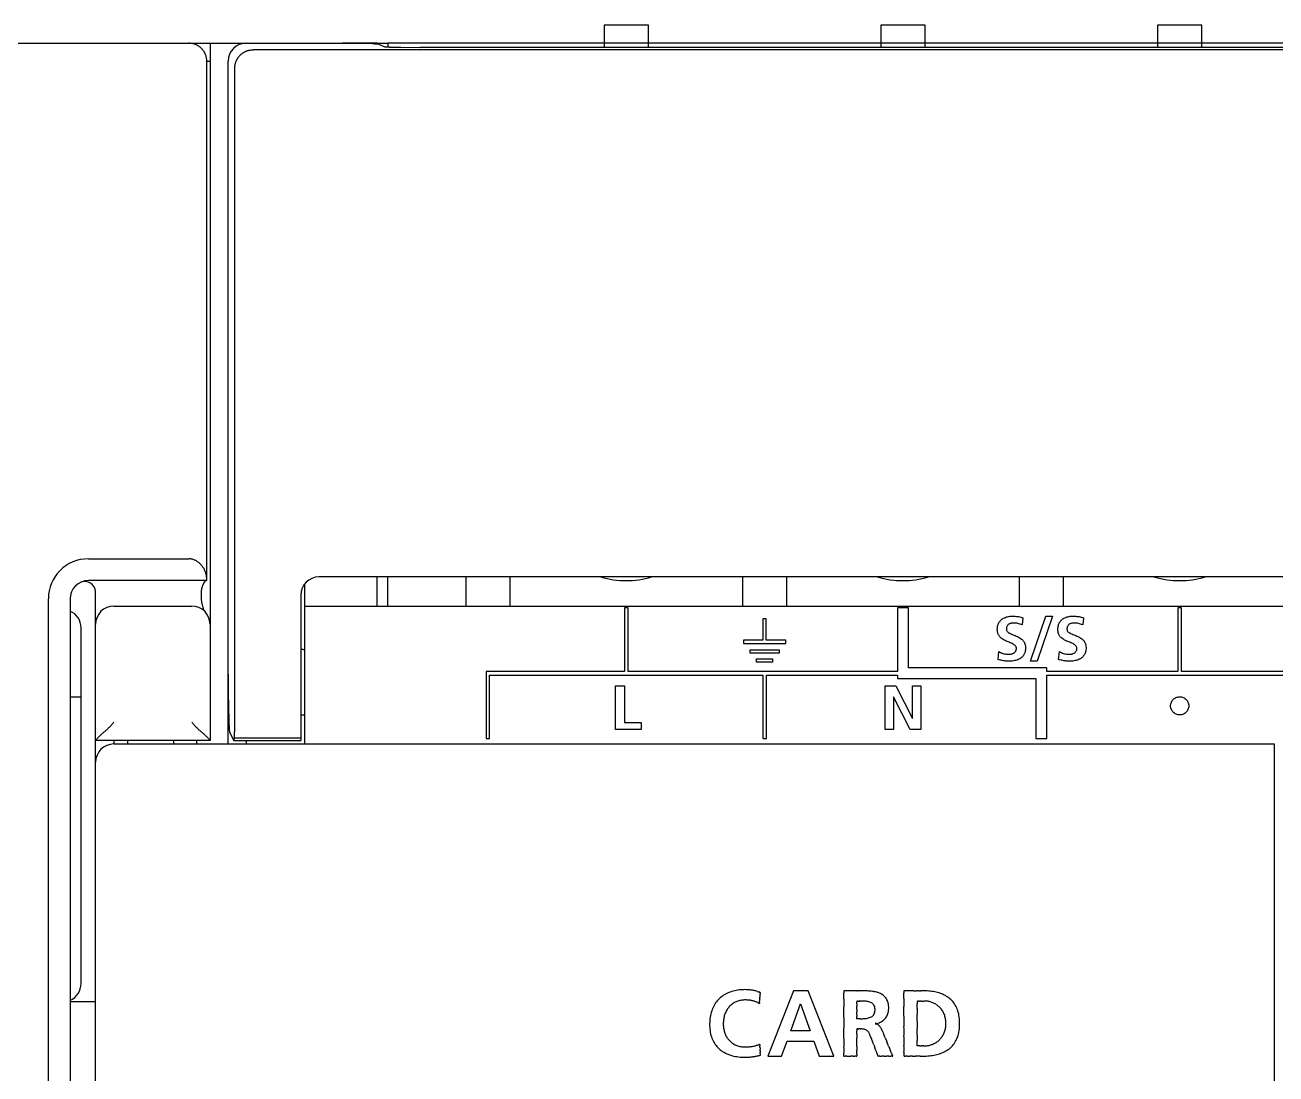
# Model space of a CAD drawing. Extents: x 147 to 432, y 261 to 358.
# Drawn here: x 177.36 to 211.81, y 327.09 to 355.98 of the extents above; entities that cross this region are included whole.
import ezdxf

# ---------------------------------------------------------------- set-up
doc = ezdxf.new("R2010")
doc.units = 0
doc.header["$MEASUREMENT"] = 0
doc.layers.get('0').update_dxf_attribs({"linetype": 'CONTINUOUS'})

msp = doc.modelspace()

# ---------------------------------------------------------------- linework, layer by layer
at = {"color": 7, "linetype": 'Continuous'}
for p, q in [((193.30553, 355.97723), (193.30553, 355.35938)), ((200.92553, 355.97723), (200.92553, 355.35938)), ((208.54553, 355.97723), (208.54553, 355.35938)), ((186.10659, 355.47726), (186.637472, 355.473231)), ((186.637472, 355.473231), (186.924989, 355.466086)), ((291.57553, 355.47723), (187.35553, 355.47723)), ((187.421901, 355.370537), (187.709418, 355.363395)), ((187.709418, 355.363395), (188.24036, 355.35938)), ((427.12073, 355.35939), (188.24033, 355.35939)), ((182.95553, 336.17725), (182.95553, 354.9774)), ((187.05553, 339.97723), (187.05553, 340.77723)), ((187.35553, 339.97721), (187.35553, 340.7772)), ((189.49553, 340.7772), (189.49553, 339.97721)), ((190.71553, 339.97721), (190.71553, 340.7772)), ((197.11553, 340.7772), (197.11553, 339.97721)), ((198.33553, 339.97721), (198.33553, 340.7772)), ((204.73553, 340.7772), (204.73553, 339.97721)), ((205.95553, 339.97721), (205.95553, 340.7772)), ((182.259486, 340.550266), (182.289739, 340.618767)), ((182.29129, 339.84772), (182.277248, 339.894453)), ((193.96423, 339.92695), (193.86432, 339.92695)), ((193.86432, 339.92695), (193.86432, 338.1765)), ((193.96423, 338.1765), (193.96423, 339.92695)), ((197.68011, 339.62688), (197.68011, 339.03536)), ((197.77175, 339.62688), (197.68011, 339.62688)), ((197.77175, 339.03536), (197.77175, 339.62688)), ((201.68417, 339.92695), (201.3841, 339.92695)), ((201.3841, 339.92695), (201.3841, 338.1765)), ((201.68417, 338.27658), (201.68417, 339.92695)), ((204.8385, 339.65496), (204.81628, 339.45738)), ((205.05089, 338.45796), (205.46998, 339.69785)), ((205.64861, 339.69785), (205.22952, 338.45796)), ((205.46998, 339.69785), (205.64861, 339.69785)), ((206.50575, 339.65496), (206.48336, 339.45738)), ((209.10404, 339.92695), (209.10404, 338.1765)), ((209.20395, 339.92695), (209.10404, 339.92695)), ((209.20395, 338.1765), (209.20395, 339.92695)), ((178.90553, 329.57723), (178.90553, 339.37723)), ((197.14198, 339.03536), (197.14198, 338.94303)), ((197.68011, 339.03536), (197.14198, 339.03536)), ((197.14198, 338.94303), (198.30711, 338.94303)), ((198.30711, 339.03536), (197.77175, 339.03536)), ((198.30711, 338.94303), (198.30711, 339.03536)), ((197.32457, 338.77215), (198.12521, 338.77215)), ((197.32457, 338.68051), (197.32457, 338.77215)), ((198.12521, 338.68051), (197.32457, 338.68051)), ((198.12521, 338.77215), (198.12521, 338.68051)), ((204.15172, 338.50447), (204.17411, 338.72082)), ((205.8188, 338.50447), (205.84119, 338.72082)), ((197.50647, 338.42695), (197.50647, 338.51859)), ((197.50647, 338.51859), (197.94331, 338.51859)), ((197.94331, 338.42695), (197.50647, 338.42695)), ((197.94331, 338.51859), (197.94331, 338.42695)), ((205.49444, 338.27726), (201.68417, 338.27658)), ((205.22952, 338.45796), (205.05089, 338.45796)), ((205.49444, 338.1765), (205.49444, 338.27726)), ((190.05473, 338.1765), (190.05473, 336.32682)), ((193.86432, 338.1765), (190.05473, 338.1765)), ((190.15464, 338.07659), (197.67459, 338.07659)), ((190.15464, 336.32682), (190.15464, 338.07659)), ((201.3841, 338.1765), (193.96423, 338.1765)), ((197.67459, 338.07659), (197.67459, 336.32682)), ((197.7745, 336.32682), (197.7745, 338.07659)), ((197.7745, 338.07659), (201.3841, 338.07659)), ((201.3841, 338.07659), (201.3841, 337.97651)), ((201.3841, 337.97651), (205.19438, 337.9772)), ((205.19438, 337.9772), (205.19438, 336.32682)), ((209.10404, 338.1765), (205.49444, 338.1765)), ((205.49444, 336.32682), (205.49444, 338.07659)), ((205.49444, 338.07659), (212.91432, 338.07659)), ((216.72425, 338.1765), (209.20395, 338.1765)), ((193.62385, 336.57832), (193.62385, 337.77686)), ((193.62385, 337.77686), (193.86432, 337.77686)), ((193.86432, 337.77686), (193.86432, 336.76728)), ((201.04097, 336.57832), (201.04097, 337.77686)), ((201.04097, 337.77686), (201.33639, 337.77686)), ((201.33639, 337.77686), (201.79321, 336.88045)), ((201.79648, 337.77686), (202.02661, 337.77686)), ((201.79648, 336.88045), (201.79648, 337.77686)), ((202.02661, 337.77686), (202.02661, 336.57832)), ((178.60553, 337.47723), (178.90553, 337.47723)), ((182.961929, 337.250053), (182.97336, 336.790035)), ((201.2711, 337.47473), (201.2711, 336.57832)), ((201.27455, 337.47473), (201.2711, 337.47473)), ((201.73309, 336.57832), (201.27455, 337.47473)), ((201.79321, 336.88045), (201.79648, 336.88045)), ((194.32958, 336.57832), (193.62385, 336.57832)), ((193.86432, 336.76728), (194.32958, 336.76728)), ((194.32958, 336.76728), (194.32958, 336.57832)), ((201.2711, 336.57832), (201.04097, 336.57832)), ((202.02661, 336.57832), (201.73309, 336.57832)), ((183.10741, 336.27723), (183.12646, 336.34091)), ((184.95553, 336.34091), (183.12646, 336.34091)), ((190.05473, 336.32682), (190.15464, 336.32682)), ((197.67459, 336.32682), (197.7745, 336.32682)), ((205.19438, 336.32682), (205.49444, 336.32682)), ((198.5177, 329.3804), (197.81662, 327.58068)), ((198.92525, 329.3804), (198.5177, 329.3804)), ((199.63184, 327.58068), (198.92525, 329.3804)), ((199.90607, 329.3804), (199.90607, 329.320658)), ((199.918993, 329.3804), (199.90607, 329.3804)), ((200.240854, 329.3804), (199.918993, 329.3804)), ((201.56316, 329.3804), (201.56316, 329.32363)), ((201.832846, 329.3804), (201.56316, 329.3804)), ((179.30553, 329.07723), (178.60553, 329.07723)), ((198.45086, 328.27694), (198.71131, 329.01953)), ((198.71131, 329.01953), (198.71648, 329.01953)), ((198.71648, 329.01953), (198.97693, 328.27694)), ((200.26712, 329.094311), (200.268507, 329.09687)), ((200.26712, 328.61214), (200.26712, 328.62743)), ((200.350333, 328.61214), (200.26712, 328.61214)), ((198.97693, 328.27694), (198.45086, 328.27694)), ((198.19041, 327.58068), (198.34751, 327.99323)), ((198.34751, 327.99323), (199.07718, 327.99323)), ((199.07718, 327.99323), (199.23186, 327.58068)), ((201.92421, 327.86439), (201.92421, 328.008029)), ((197.60854, 327.60652), (197.608042, 327.616436)), ((197.81662, 327.58068), (198.19041, 327.58068)), ((199.23186, 327.58068), (199.63184, 327.58068)), ((202.002366, 327.86439), (201.92421, 327.86439))]:
    msp.add_line(p, q, dxfattribs=at)
for points in [[(194.52553, 355.97723), (193.30553, 355.97723)], [(194.52553, 355.35938), (194.52553, 355.97723)], [(202.14553, 355.97723), (200.92553, 355.97723)], [(202.14553, 355.35938), (202.14553, 355.97723)], [(209.76553, 355.97723), (208.54553, 355.97723)], [(209.76553, 355.35938), (209.76553, 355.97723)], [(147.90553, 355.47723), (186.10656, 355.47723)], [(182.36797, 354.97722), (182.36741, 355.00099), (182.366689, 355.013041), (182.36566, 355.02507), (182.364314, 355.037298), (182.36267, 355.04949), (182.360703, 355.061845), (182.35844, 355.07415), (182.3558, 355.08658), (182.35285, 355.09894), (182.349548, 355.111394), (182.34593, 355.12376), (182.341919, 355.136184), (182.33759, 355.1485), (182.332889, 355.160843), (182.32787, 355.17306), (182.32245, 355.185264), (182.31671, 355.19732), (182.310608, 355.209323), (182.30419, 355.22116), (182.297381, 355.232904), (182.29026, 355.24446), (182.282788, 355.255893), (182.27501, 355.26712), (182.266879, 355.278173), (182.25845, 355.289), (182.249703, 355.299631), (182.24067, 355.31002), (182.231322, 355.320165), (182.2217, 355.33005), (182.21182, 355.339677), (182.20168, 355.34903), (182.191296, 355.358073), (182.18067, 355.36683), (182.169829, 355.375285), (182.15876, 355.38344), (182.147496, 355.391242), (182.13602, 355.39873), (182.124474, 355.405877), (182.11274, 355.41271), (182.10097, 355.41915), (182.08904, 355.42529), (182.076862, 355.431072), (182.06453, 355.43652), (182.051917, 355.441634), (182.03915, 355.44635), (182.027167, 355.450688), (182.01508, 355.45473), (182.004138, 355.458209), (181.99316, 355.46157), (181.979272, 355.46471), (181.96529, 355.4674), (181.944211, 355.470595), (181.92299, 355.47265), (181.895487, 355.475335), (181.86792, 355.47726)], [(182.45553, 355.47723), (182.45553, 339.47724)], [(187.05553, 355.47723), (186.10659, 355.47723)], [(186.924989, 355.466086), (186.937045, 355.465635), (186.9491, 355.465158), (186.961945, 355.464624), (186.973998, 355.464095), (186.98605, 355.463537), (186.9981, 355.462942), (187.009467, 355.462343), (187.021513, 355.461661), (187.033555, 355.460921), (187.045592, 355.460107), (187.057667, 355.459191), (187.069687, 355.458148), (187.082137, 355.456844), (187.094088, 355.455204), (187.10517, 355.45239)], [(187.05553, 355.45937), (187.05553, 355.47723)], [(187.05556, 355.47723), (187.35551, 355.47723)], [(187.35553, 355.47723), (187.35553, 355.37501)], [(183.13915, 354.79379), (183.13972, 354.8176), (183.140451, 354.829671), (183.14149, 354.84172), (183.142846, 354.853973), (183.1445, 354.86619), (183.146477, 354.878565), (183.14875, 354.89089), (183.151395, 354.903345), (183.15435, 354.91573), (183.157667, 354.928199), (183.1613, 354.94058), (183.165321, 354.953029), (183.16966, 354.96537), (183.174371, 354.977728), (183.1794, 354.98996), (183.18483, 355.002179), (183.19058, 355.01425), (183.196691, 355.026268), (183.20312, 355.03812), (183.209938, 355.049879), (183.21707, 355.06145), (183.224552, 355.072893), (183.23234, 355.08413), (183.240481, 355.095188), (183.24892, 355.10602), (183.257672, 355.116656), (183.26671, 355.12705), (183.276063, 355.137195), (183.28569, 355.14708), (183.295575, 355.156702), (183.30572, 355.16605), (183.316109, 355.175088), (183.32674, 355.18384), (183.337576, 355.192285), (183.34864, 355.20043), (183.359899, 355.208218), (183.37137, 355.21569), (183.382911, 355.222822), (183.39464, 355.22964), (183.4064, 355.236061), (183.41832, 355.24218), (183.430484, 355.247937), (183.4428, 355.25336), (183.455398, 355.258449), (183.46815, 355.26314), (183.480114, 355.267454), (183.49218, 355.27147), (183.503107, 355.274924), (183.51407, 355.27826), (183.527923, 355.281365), (183.54187, 355.28402), (183.562901, 355.287156), (183.58407, 355.28915), (183.611494, 355.291766), (183.63898, 355.29362)], [(431.72205, 355.29359), (183.639, 355.29359)], [(187.10519, 355.45242), (187.2417, 355.38421)], [(187.2417, 355.38419), (187.253997, 355.381215), (187.265959, 355.379625), (187.278506, 355.378348), (187.290529, 355.377324), (187.302561, 355.376425), (187.314887, 355.375603), (187.32693, 355.374871), (187.338977, 355.374196), (187.351026, 355.373569), (187.362799, 355.372995), (187.374851, 355.372441), (187.386906, 355.371917), (187.398961, 355.371418), (187.411017, 355.370944), (187.421901, 355.370537)], [(182.36795, 340.67727), (182.36795, 354.97722)], [(182.36797, 354.97723), (182.45553, 354.97723)], [(183.13917, 336.68626), (183.13917, 354.79376)], [(179.10553, 341.27723), (181.86795, 341.27723)], [(182.36797, 340.67727), (182.367735, 340.697124), (182.367028, 340.716984), (182.365827, 340.736836), (182.364111, 340.756664), (182.361859, 340.776453), (182.359049, 340.796188), (182.35566, 340.815853), (182.351671, 340.835434), (182.347061, 340.854914), (182.341807, 340.874279), (182.336177, 340.892638), (182.329957, 340.910806), (182.323151, 340.928763), (182.315765, 340.946488), (182.307804, 340.963964), (182.299278, 340.98117), (182.290194, 340.998089), (182.280566, 341.014704), (182.270404, 341.030998), (182.259722, 341.046956), (182.248536, 341.062565), (182.236861, 341.077811), (182.224713, 341.092684), (182.21211, 341.107173), (182.199071, 341.121271), (182.185614, 341.13497), (182.171757, 341.148264), (182.157101, 341.161478), (182.142428, 341.173866), (182.127344, 341.18575), (182.111848, 341.197091), (182.096469, 341.2075), (182.080166, 341.217647), (182.063464, 341.227122), (182.046376, 341.235883), (182.028921, 341.243887), (182.011124, 341.251095), (181.993011, 341.257472), (181.974618, 341.262988), (181.955983, 341.267619), (181.937146, 341.271346), (181.918153, 341.274162), (181.899045, 341.27607), (181.879866, 341.277073), (181.86792, 341.27724)], [(182.36795, 340.67723), (179.10553, 340.67723)], [(182.289739, 340.618767), (182.291761, 340.621958), (182.294277, 340.625711), (182.296802, 340.62926), (182.29907, 340.632282), (182.30167, 340.635575), (182.304251, 340.638677), (182.306735, 340.641523), (182.30935, 340.644381), (182.311915, 340.64706), (182.314588, 340.64973), (182.317148, 340.652176), (182.319628, 340.654453), (182.322463, 340.65695), (182.324897, 340.659006), (182.32722, 340.6609)], [(182.35796, 340.67727), (182.353449, 340.674986), (182.347999, 340.672722), (182.341731, 340.669963), (182.334765, 340.666194), (182.32722, 340.6609)], [(429.90553, 340.77723), (185.45553, 340.77723)], [(179.30553, 284.67725), (179.30553, 340.35044)], [(182.22214, 340.37724), (182.222364, 340.389101), (182.222999, 340.400947), (182.22404, 340.412765), (182.225461, 340.424543), (182.22724, 340.436273), (182.229356, 340.447946), (182.231785, 340.459559), (182.234502, 340.471107), (182.237485, 340.48259), (182.240707, 340.494008), (182.244143, 340.505363), (182.247768, 340.51666), (182.251555, 340.527903), (182.255467, 340.539103), (182.259486, 340.550266)], [(182.22217, 340.18875), (182.22217, 340.37723)], [(185.05553, 340.57723), (185.05553, 336.17723)], [(178.00553, 280.77723), (178.00553, 340.17723)], [(178.60553, 340.17723), (178.60553, 280.77723)], [(179.80553, 339.97723), (181.95553, 339.97723)], [(182.277248, 339.894453), (182.271522, 339.913653), (182.265891, 339.932882), (182.260384, 339.952147), (182.255069, 339.971465), (182.249992, 339.990848), (182.245202, 340.010303), (182.240745, 340.029837), (182.236668, 340.049454), (182.233013, 340.069154), (182.229824, 340.088934), (182.22714, 340.108789), (182.224997, 340.12871), (182.223429, 340.148684), (182.222473, 340.168697), (182.22214, 340.18873)], [(184.95553, 340.27723), (184.95553, 336.27723)], [(185.05553, 339.97723), (430.30553, 339.97723)], [(182.45553, 339.47723), (182.45553, 336.27723)], [(185.05553, 338.77096), (185.05214, 338.77138), (185.050445, 338.771582), (185.04875, 338.77178), (185.047055, 338.771977), (185.04536, 338.77217), (185.04367, 338.772362), (185.04198, 338.77255), (185.04029, 338.772732), (185.0386, 338.77291), (185.036915, 338.773082), (185.03523, 338.77325), (185.033545, 338.773417), (185.03186, 338.77358), (185.030175, 338.773742), (185.02849, 338.7739), (185.02681, 338.774052), (185.02513, 338.7742), (185.02345, 338.774347), (185.02177, 338.77449), (185.02009, 338.774627), (185.01841, 338.77476), (185.016735, 338.774892), (185.01506, 338.77502), (185.013385, 338.775142), (185.01171, 338.77526), (185.01004, 338.775377), (185.00837, 338.77549), (185.0067, 338.775597), (185.00503, 338.7757), (185.003365, 338.775802), (185.0017, 338.7759), (185.000035, 338.775997), (184.99837, 338.77609), (184.996705, 338.776177), (184.99504, 338.77626), (184.99338, 338.776342), (184.99172, 338.77642), (184.990065, 338.776492), (184.98841, 338.77656), (184.986765, 338.776627), (184.98512, 338.77669), (184.983455, 338.776752), (184.98179, 338.77681), (184.98009, 338.776862), (184.97839, 338.77691), (184.97679, 338.776957), (184.97519, 338.777), (184.97375, 338.77704), (184.97231, 338.77708), (184.970465, 338.777112), (184.96862, 338.77714), (184.96578, 338.777176), (184.96294, 338.7772), (184.959235, 338.777229), (184.95553, 338.77725)], [(182.95551, 338.09957), (182.955538, 338.042933), (182.955617, 337.986297), (182.955747, 337.92966), (182.955928, 337.873024), (182.956164, 337.816387), (182.956455, 337.759751), (182.956803, 337.703116), (182.957209, 337.64648), (182.957677, 337.589846), (182.958208, 337.533211), (182.958806, 337.476578), (182.959473, 337.419945), (182.960212, 337.363313), (182.96103, 337.306682), (182.961929, 337.250053)], [(209.40411, 337.22737), (209.402768, 337.201246), (209.398724, 337.175392), (209.391992, 337.150106), (209.382637, 337.12567), (209.370765, 337.102352), (209.356515, 337.080406), (209.340051, 337.060068), (209.321361, 337.041376), (209.301715, 337.025414), (209.279821, 337.011084), (209.257165, 336.999404), (209.233057, 336.989976), (209.207825, 336.98305), (209.181603, 336.978761), (209.15548, 336.977264), (209.12934, 336.978463), (209.103467, 336.982372), (209.078148, 336.988975), (209.053664, 336.998206), (209.030283, 337.009955), (209.008259, 337.024083), (208.987826, 337.040429), (208.969201, 337.058808), (208.952233, 337.079504), (208.937868, 337.101374), (208.926137, 337.124042), (208.916663, 337.148178), (208.90971, 337.173404), (208.905392, 337.199681), (208.903884, 337.225803), (208.905083, 337.251943), (208.909008, 337.277813), (208.915646, 337.303123), (208.924927, 337.327588), (208.936737, 337.350938), (208.950932, 337.372919), (208.967343, 337.3933), (208.985782, 337.411865), (209.006424, 337.42869), (209.028328, 337.443004), (209.05098, 337.454671), (209.075068, 337.464089), (209.1003, 337.471018), (209.126476, 337.4753), (209.1526, 337.476796), (209.17874, 337.475596), (209.204613, 337.471692), (209.229936, 337.465102), (209.254426, 337.455887), (209.277815, 337.444155), (209.299849, 337.430041), (209.320291, 337.413708), (209.338924, 337.395337), (209.355856, 337.374703), (209.370227, 337.352837), (209.381921, 337.330253), (209.39136, 337.30623), (209.398317, 337.281008), (209.402607, 337.25487), (209.404106, 337.228741)], [(179.8055, 336.77723), (179.791199, 336.758447), (179.776475, 336.739993), (179.761325, 336.721887), (179.745781, 336.704118), (179.729698, 336.686457), (179.713489, 336.669292), (179.696996, 336.652399), (179.680249, 336.635759), (179.663276, 336.61935), (179.646105, 336.603147), (179.628763, 336.587127), (179.611277, 336.571265), (179.593673, 336.555534), (179.575977, 336.539906), (179.558217, 336.524351), (179.540421, 336.508837), (179.52262, 336.493329), (179.504848, 336.477788), (179.487142, 336.462172), (179.469544, 336.446434), (179.452105, 336.430519), (179.434882, 336.414372), (179.417892, 336.39798), (179.401129, 336.381356), (179.384587, 336.364512), (179.368264, 336.347455), (179.352162, 336.33019), (179.336288, 336.312715), (179.320339, 336.294647), (179.30553, 336.27726)], [(181.95549, 336.77723), (181.969798, 336.75845), (181.984528, 336.739999), (181.999683, 336.721894), (182.015232, 336.704127), (182.031328, 336.686458), (182.047542, 336.669294), (182.064038, 336.652403), (182.080788, 336.635763), (182.097765, 336.619354), (182.114938, 336.603152), (182.132282, 336.587132), (182.149771, 336.57127), (182.167377, 336.555538), (182.185075, 336.53991), (182.202837, 336.524355), (182.220635, 336.50884), (182.238437, 336.493331), (182.256211, 336.477789), (182.273918, 336.462172), (182.291518, 336.446432), (182.308958, 336.430517), (182.326182, 336.414368), (182.343173, 336.397975), (182.359938, 336.38135), (182.376481, 336.364504), (182.392805, 336.347446), (182.408909, 336.33018), (182.424784, 336.312704), (182.440724, 336.294647), (182.45554, 336.27726)], [(182.97336, 336.790035), (182.974082, 336.770744), (182.974845, 336.751455), (182.975647, 336.732167), (182.976489, 336.712881), (182.97738, 336.693597), (182.978327, 336.674316), (182.979348, 336.654879), (182.980439, 336.635605), (182.981623, 336.616337), (182.982924, 336.597077), (182.984389, 336.577761), (182.986055, 336.558529), (182.988139, 336.538608), (182.990758, 336.519485), (182.99525, 336.50173)], [(183.1265, 336.34089), (183.12697, 336.34957), (183.127207, 336.354015), (183.12744, 336.35846), (183.127672, 336.36302), (183.1279, 336.36758), (183.128132, 336.37224), (183.12836, 336.3769), (183.128592, 336.381665), (183.12882, 336.38643), (183.129052, 336.3913), (183.12928, 336.39617), (183.129507, 336.401145), (183.12973, 336.40612), (183.129962, 336.411195), (183.13019, 336.41627), (183.130412, 336.42145), (183.13063, 336.42663), (183.130857, 336.431905), (183.13108, 336.43718), (183.131301, 336.44256), (183.13152, 336.44794), (183.131741, 336.453415), (183.13196, 336.45889), (183.132176, 336.46446), (183.13239, 336.47003), (183.132606, 336.475695), (183.13282, 336.48136), (183.133036, 336.48712), (183.13325, 336.49288), (183.133461, 336.498735), (183.13367, 336.50459), (183.133881, 336.51053), (183.13409, 336.51647), (183.134296, 336.522505), (183.1345, 336.52854), (183.134711, 336.534675), (183.13492, 336.54081), (183.135121, 336.547005), (183.13532, 336.5532), (183.135521, 336.55944), (183.13572, 336.56568), (183.135921, 336.572115), (183.13612, 336.57855), (183.136326, 336.58523), (183.13653, 336.59191), (183.136721, 336.59823), (183.13691, 336.60455), (183.13708, 336.610305), (183.13725, 336.61606), (183.137462, 336.62362), (183.13767, 336.63118), (183.137999, 336.64304), (183.13832, 336.6549), (183.138738, 336.670565), (183.13915, 336.68623)], [(182.45553, 336.27723), (179.30553, 336.27723)], [(179.80553, 336.27723), (179.80553, 336.17723)], [(179.80553, 336.17723), (211.75553, 336.17723)], [(180.18053, 336.27723), (180.18053, 336.17725)], [(181.4636, 336.17725), (181.46251, 336.183861), (181.461561, 336.190015), (181.460657, 336.196301), (181.459773, 336.202942), (181.458989, 336.20936), (181.458261, 336.215895), (181.457592, 336.222562), (181.456999, 336.229213), (181.456473, 336.235965), (181.456027, 336.24265), (181.45565, 336.249503), (181.455349, 336.256443), (181.455138, 336.26314), (181.455001, 336.270163), (181.45495, 336.27726)], [(182.08053, 336.27723), (182.08053, 336.17725)], [(182.99523, 336.50173), (183.10741, 336.27723)], [(183.10741, 336.27723), (184.95553, 336.27723)], [(183.45553, 336.17723), (183.45553, 336.27723)], [(211.75553, 336.17723), (211.75553, 284.77723)]]:
    msp.add_lwpolyline(points, dxfattribs=at)
for points in [[(204.17411, 338.72082), (204.201406, 338.706771), (204.229323, 338.694002), (204.257815, 338.682575), (204.286835, 338.672563), (204.31633, 338.664051), (204.346238, 338.657133), (204.375826, 338.652003), (204.406327, 338.648554), (204.436983, 338.646968, 0.023502), (204.467662, 338.647822, 0.026115), (204.498093, 338.651772, 0.02553), (204.527967, 338.658797, 0.028538), (204.556909, 338.668989, 0.033565), (204.584372, 338.682663, 0.041441), (204.609569, 338.700315, 0.051123), (204.631014, 338.72221, 0.06043), (204.64706, 338.748298, 0.061892), (204.656225, 338.77751, 0.058506), (204.65813, 338.808055, 0.05853), (204.652966, 338.838336, 0.066299), (204.640576, 338.866326, 0.056269), (204.621607, 338.890268, 0.039019), (204.598351, 338.910318, 0.028045), (204.572637, 338.927115), (204.544801, 338.941821), (204.51691, 338.95465), (204.488602, 338.966529), (204.460083, 338.977904), (204.431517, 338.989154), (204.403024, 339.000585), (204.374731, 339.012497), (204.346774, 339.025174), (204.319313, 339.038891), (204.292545, 339.053911), (204.266736, 339.070516), (204.242216, 339.088969, -0.022737), (204.219354, 339.109459, -0.025578), (204.198577, 339.132052, -0.028437), (204.180374, 339.15674, -0.02789), (204.165068, 339.183334, -0.027212), (204.152769, 339.211464, -0.027641), (204.143339, 339.241698, -0.023701), (204.137268, 339.271742), (204.133863, 339.302237), (204.13277, 339.33198), (204.133662, 339.362702), (204.13666, 339.393253), (204.141882, 339.423495), (204.149483, 339.453232, -0.022946), (204.159653, 339.482189, -0.024125), (204.172507, 339.510061, -0.025243), (204.188041, 339.536527, -0.025349), (204.206177, 339.561285, -0.025314), (204.226723, 339.584081, -0.02427), (204.24943, 339.604728, -0.023117), (204.273989, 339.623135, -0.021479), (204.300092, 339.63928), (204.326916, 339.652972), (204.355232, 339.664821), (204.38431, 339.674655), (204.413962, 339.682596), (204.444033, 339.68877), (204.474399, 339.693275), (204.504113, 339.696123), (204.534778, 339.6976), (204.565478, 339.697787), (204.596168, 339.696974), (204.626823, 339.695312), (204.65795, 339.692665), (204.688442, 339.68909), (204.718797, 339.684502), (204.748974, 339.678855), (204.778923, 339.672108), (204.808592, 339.664219), (204.8385, 339.65496)], [(205.84119, 338.72082), (205.868485, 338.706774), (205.896404, 338.69401), (205.924897, 338.682588), (205.953917, 338.672581), (205.983411, 338.66407), (206.013317, 338.65715), (206.042984, 338.652003), (206.073485, 338.648552), (206.104139, 338.646967, 0.023538), (206.134816, 338.647828, 0.026104), (206.165246, 338.651785, 0.025536), (206.195116, 338.658817, 0.028546), (206.224055, 338.669017, 0.033579), (206.251512, 338.682698, 0.041361), (206.276649, 338.700315, 0.051121), (206.298093, 338.722209, 0.060426), (206.314139, 338.748296, 0.061892), (206.323305, 338.777506, 0.058494), (206.325211, 338.80805, 0.058515), (206.32005, 338.83833, 0.066286), (206.307665, 338.866321, 0.056268), (206.288701, 338.890265, 0.039028), (206.26545, 338.910319, 0.028054), (206.239739, 338.927119), (206.211918, 338.941821), (206.184029, 338.954653), (206.155724, 338.966535), (206.127207, 338.977912), (206.098643, 338.989165), (206.070153, 339.000599), (206.041863, 339.012514), (206.01391, 339.025195), (205.986453, 339.038917), (205.959689, 339.053944), (205.933886, 339.070556), (205.909374, 339.089016, -0.022748), (205.88652, 339.109514, -0.025587), (205.865754, 339.132115, -0.028441), (205.847563, 339.15681, -0.027884), (205.83227, 339.18341, -0.027206), (205.819983, 339.211544, -0.027559), (205.810586, 339.241697, -0.023693), (205.804517, 339.271741), (205.801113, 339.302235), (205.80002, 339.33198), (205.800911, 339.362701), (205.803906, 339.39325), (205.809124, 339.423492), (205.81672, 339.45323, -0.022935), (205.826883, 339.482188, -0.024119), (205.839728, 339.510061, -0.025242), (205.855254, 339.536531, -0.025352), (205.873382, 339.561293, -0.025322), (205.893921, 339.584094, -0.024281), (205.916623, 339.604745, -0.023131), (205.941178, 339.623155, -0.021493), (205.967278, 339.639302), (205.994054, 339.652975), (206.022368, 339.664826), (206.051444, 339.674662), (206.081094, 339.682603), (206.111164, 339.688777), (206.141529, 339.69328), (206.171197, 339.696123), (206.201861, 339.6976), (206.23256, 339.697787), (206.263248, 339.696974), (206.293902, 339.695312), (206.325039, 339.692666), (206.355529, 339.689092), (206.385884, 339.684506), (206.41606, 339.678865), (206.446009, 339.672126), (206.475681, 339.664251), (206.50575, 339.65496)], [(204.81628, 339.45738), (204.787823, 339.468885), (204.758843, 339.479001), (204.729408, 339.487706), (204.699585, 339.49497), (204.669441, 339.500759), (204.639046, 339.505036), (204.60751, 339.507804), (204.576835, 339.508893, 0.023464), (204.547068, 339.507751, 0.030044), (204.516727, 339.503212, 0.034394), (204.487212, 339.494862, 0.041468), (204.459303, 339.482162, 0.047806), (204.434894, 339.465261, 0.055367), (204.413832, 339.443017, 0.055652), (204.3982, 339.416667, 0.049212), (204.3885, 339.387599, 0.039479), (204.383838, 339.357322, 0.055339), (204.384994, 339.327005, 0.066688), (204.393483, 339.297471, 0.076299), (204.409972, 339.271898, 0.04941), (204.432441, 339.251118, 0.030291), (204.457993, 339.233954), (204.485087, 339.219517), (204.513017, 339.206815), (204.541388, 339.195116), (204.569991, 339.183971), (204.598656, 339.172964), (204.627247, 339.16179), (204.655652, 339.15016), (204.683745, 339.137796), (204.711374, 339.124434), (204.738363, 339.109819), (204.764477, 339.093696), (204.789412, 339.075815, -0.021634), (204.812821, 339.055969, -0.024036), (204.83433, 339.034067, -0.026739), (204.853501, 339.01011, -0.027664), (204.869913, 338.984207, -0.026663), (204.883435, 338.956655, -0.026848), (204.894239, 338.926998, -0.02451), (204.901698, 338.897265, -0.021528), (204.906393, 338.866962), (204.908642, 338.83635), (204.908732, 338.805008), (204.90672, 338.774367), (204.902463, 338.743976), (204.895789, 338.714025, -0.023015), (204.886515, 338.684773, -0.02467), (204.874485, 338.656541, -0.025643), (204.859684, 338.629662, -0.02615), (204.84217, 338.604467, -0.025711), (204.822143, 338.581218, -0.024884), (204.799862, 338.56012, -0.023299), (204.775653, 338.541262, -0.021624), (204.749846, 338.524655, -0.020203), (204.722021, 338.50988), (204.693899, 338.497587), (204.665004, 338.487235), (204.635527, 338.478679), (204.605619, 338.471779), (204.575398, 338.466396), (204.54496, 338.462427), (204.515166, 338.459839), (204.484505, 338.458373), (204.45381, 338.457956), (204.423117, 338.458437), (204.392447, 338.459741), (204.361838, 338.462055), (204.33134, 338.465533), (204.300911, 338.470235), (204.270765, 338.476022), (204.240791, 338.482645), (204.210936, 338.489789), (204.181136, 338.497161), (204.15172, 338.50447)], [(206.48336, 339.45738), (206.454906, 339.468902), (206.425925, 339.479025), (206.396486, 339.487729), (206.366659, 339.49499), (206.33651, 339.500775), (206.306111, 339.505048), (206.274696, 339.507805), (206.244018, 339.508893, 0.023406), (206.214279, 339.507751, 0.029971), (206.183933, 339.503221, 0.034339), (206.15441, 339.494886, 0.041426), (206.126489, 339.482205, 0.047944), (206.101993, 339.465263, 0.055383), (206.080922, 339.443022, 0.055676), (206.065285, 339.416672, 0.049233), (206.055581, 339.387601, 0.039489), (206.050918, 339.357321, 0.055358), (206.052075, 339.327003, 0.066707), (206.060568, 339.297467, 0.076311), (206.077063, 339.271894, 0.049406), (206.099539, 339.251116, 0.030281), (206.125097, 339.233954), (206.152196, 339.219519), (206.180131, 339.206819), (206.208506, 339.195122), (206.237114, 339.183978), (206.265783, 339.172973), (206.294378, 339.161801), (206.322789, 339.150174), (206.350887, 339.137813), (206.378521, 339.124453), (206.405516, 339.109842), (206.431638, 339.093724), (206.45658, 339.075848, -0.021626), (206.479998, 339.056008, -0.02403), (206.501517, 339.034111, -0.026735), (206.520699, 339.010158, -0.02767), (206.537122, 338.984258, -0.026671), (206.550655, 338.956707, -0.026902), (206.561485, 338.926998, -0.024519), (206.568946, 338.897262, -0.021537), (206.573643, 338.866956), (206.575893, 338.836341), (206.575981, 338.805006), (206.573968, 338.774362), (206.569706, 338.743968), (206.563027, 338.714015, -0.023026), (206.553745, 338.684761, -0.024676), (206.541707, 338.65653, -0.025645), (206.526896, 338.629651, -0.026146), (206.509374, 338.604458, -0.025703), (206.489339, 338.581211, -0.024873), (206.46705, 338.560116, -0.023287), (206.442835, 338.541259, -0.021613), (206.417023, 338.524654, -0.020191), (206.389198, 338.50988), (206.361072, 338.497587), (206.332174, 338.487233), (206.302694, 338.478676), (206.272782, 338.471775), (206.242558, 338.466391), (206.212116, 338.462422), (206.182373, 338.459838), (206.151708, 338.458372), (206.12101, 338.457956), (206.090313, 338.458437), (206.05964, 338.45974), (206.029028, 338.462051), (205.998525, 338.465524), (205.968016, 338.470235), (205.937866, 338.47602), (205.907888, 338.482643), (205.87803, 338.489786), (205.848226, 338.497158), (205.8188, 338.50447)]]:
    msp.add_lwpolyline(points, format="xyb", dxfattribs=at)
for centre, radius, start, end in [((183.455774, 354.976986), 0.500244, 90.047376, 179.952624), ((179.10553, 340.17723), 1.1, 90, 180), ((179.10553, 340.17723), 0.5, 90, 180), ((185.45553, 340.27723), 0.5, 90, 180), ((193.91553, 343.17723), 2.5, 253.7398, 286.2602), ((201.53553, 343.17723), 2.5, 253.7398, 286.2602), ((209.15553, 343.17723), 2.5, 253.7398, 286.2602), ((179.005527, 340.350432), 0.300002, 5.124751, 111.052405), ((179.005583, 340.350426), 0.299947, 0.002597, 5.126855), ((179.80553, 339.47723), 0.5, 90, 180), ((181.95553, 339.47723), 0.5, 0, 90), ((178.40553, 339.37723), 0.5, 0, 66.421822), ((184.955487, 337.777233), 0.800003, 270.003078, 277.183834), ((179.80553, 335.67723), 0.5, 90, 180), ((178.40553, 329.57723), 0.5, 293.57818, 0), ((197.068113, 328.516507), 0.877435, 111.956016, 122.423222), ((197.124383, 328.376118), 1.028681, 102.491384, 111.93923), ((197.180313, 328.116596), 1.294158, 94.352745, 102.423779), ((197.191437, 328.065831), 1.34564, 89.027159, 94.660984), ((197.193359, 328.280073), 1.131398, 86.863671, 88.940284), ((197.191351, 328.261812), 1.149743, 84.66462, 86.813536), ((197.182985, 328.165374), 1.24654, 82.634357, 84.693943), ((197.174462, 328.102898), 1.309593, 80.599341, 82.614934), ((197.2046, 328.273776), 1.13609, 78.325378, 80.691256), ((197.024807, 327.458928), 1.970494, 76.62362, 78.00013), ((197.384591, 328.92706), 0.459073, 72.0035, 77.918699), ((197.624233, 329.594149), 0.250371, 247.00503, 257.783502), ((197.575517, 329.308194), 0.041473, 42.522042, 95.901739), ((196.525588, 329.363507), 1.079129, 354.057958, 356.240927), ((197.840472, 329.287515), 0.238134, 171.560393, 178.738492), ((197.567989, 329.332528), 0.038274, 344.756819, 5.542066), ((-1166.987746, 329.240431), 1366.893818, 359.996637, 0.003363), ((200.259613, -1.529038), 330.909439, 89.996752, 90.003248), ((200.286708, 380.716177), 51.335778, 269.990697, 270.009303), ((200.334491, 309.84252), 19.53792, 89.79575, 90.115682), ((200.394421, 325.720215), 3.660114, 87.812366, 89.847843), ((200.466424, 327.574045), 1.804886, 83.788131, 87.850008), ((200.548021, 328.31046), 1.063968, 77.256906, 83.865348), ((200.637137, 328.699172), 0.665173, 67.385989, 77.358472), ((200.720332, 328.898164), 0.44949, 53.431652, 67.42197), ((-2940.996518, 329.247141), 3142.559679, 359.998605, 0.001395), ((201.870839, 1165.466648), 836.086249, 269.997396, 270.002604), ((201.942202, 122.88958), 206.490823, 89.990741, 90.009259), ((202.000762, 375.983954), 46.603561, 269.96903, 270.03097), ((202.039407, 321.074108), 8.306303, 89.907192, 90.092808), ((202.051355, 326.866196), 2.514205, 87.517685, 89.965659), ((202.083031, 327.598191), 1.781524, 82.044533, 87.51586), ((202.142289, 328.010807), 1.364679, 75.252184, 82.110854), ((202.227407, 328.332692), 1.03173, 66.581909, 75.272926), ((197.058079, 328.572171), 0.829766, 145.329795, 156.314103), ((197.012938, 328.601853), 0.775757, 133.817955, 145.236184), ((197.022998, 328.589471), 0.791657, 122.498439, 133.722861), ((197.166038, 328.568618), 0.557503, 129.861315, 140.355514), ((197.157801, 328.577804), 0.545173, 119.026336, 129.815595), ((197.166018, 328.561521), 0.563398, 108.235194, 118.95346), ((197.177671, 328.526319), 0.600478, 97.688559, 108.240243), ((197.193918, 328.383649), 0.744045, 89.578898, 97.45856), ((197.19601, 328.100276), 1.027403, 87.47984, 89.811741), ((197.199866, 328.150352), 0.977208, 85.132188, 87.576558), ((197.212095, 328.301085), 0.825981, 82.190172, 85.090209), ((197.226653, 328.403906), 0.722136, 78.877124, 82.225975), ((197.213612, 328.347705), 0.779799, 75.579029, 78.733542), ((197.285923, 328.612718), 0.505143, 71.041525, 76.036426), ((198.54361, 331.995976), 3.104501, 249.374737, 250.214964), ((197.460034, 328.942757), 0.135976, 55.969149, 76.073467), ((197.578593, 329.082694), 0.050452, 212.689741, 271.928028), ((197.536697, 329.041009), 0.04446, 348.664622, 1.634263), ((197.911503, 329.027785), 0.330682, 172.810593, 177.488292), ((196.04403, 329.219489), 1.546713, 354.422826, 355.876059), ((203.442596, 328.634789), 5.874967, 174.921421, 175.377464), ((187.428071, 330.042145), 10.201282, 355.010192, 355.288693), ((201.814891, 328.870084), 4.233216, 174.826616, 175.472269), ((594.880062, 329.043698), 394.974009, 179.983099, 180.016901), ((200.321215, 329.081064), 0.055694, 166.239208, 193.760792), ((201.631577, 328.985353), 1.364853, 178.620558, 181.379442), ((199.959626, 329.043013), 0.308492, 355.388391, 4.611609), ((194.741662, 328.915087), 5.525585, 359.612098, 0.387902), ((200.272379, 329.088031), 0.009651, 66.34271, 113.65729), ((200.282778, 329.145331), 0.048899, 262.330114, 277.669886), ((200.297628, 328.885983), 0.211052, 87.739605, 92.260395), ((200.315218, 329.940667), 0.843848, 269.370855, 270.629145), ((200.333836, 325.883134), 3.213749, 89.833279, 90.166721), ((200.351768, 341.08493), 11.988064, 269.958988, 270.041012), ((200.367303, 266.409882), 62.686988, 89.993644, 90.006356), ((200.378729, 299.61066), 29.48621, 89.991311, 90.008689), ((200.383676, 325.635928), 3.460942, 89.776468, 90.007866), ((200.393116, 327.534975), 1.561874, 87.717705, 89.850963), ((200.418267, 328.15133), 0.945007, 84.250899, 87.753236), ((200.452063, 328.482204), 0.612412, 79.046894, 84.295944), ((200.491333, 328.682545), 0.408259, 71.60098, 79.115556), ((200.532387, 328.80494), 0.279163, 61.256172, 71.667234), ((200.567738, 328.869572), 0.205495, 47.659589, 61.23213), ((200.585854, 328.89068), 0.177693, 31.647034, 47.393215), ((200.573418, 328.884486), 0.191534, 15.522416, 31.272405), ((200.769577, 328.967722), 0.364291, 36.030747, 53.1344), ((200.750011, 328.957968), 0.385868, 18.059715, 35.492953), ((200.592203, 328.910239), 0.550709, 3.2869, 17.691064), ((200.581666, 328.898841), 0.561987, 354.584217, 4.385482), ((1111.499935, 329.059062), 909.936782, 179.992973, 180.007027), ((-55.345107, 328.813778), 256.908301, 359.970184, 0.029816), ((202.176506, 329.056681), 0.254535, 172.395459, 187.604541), ((200.501562, 328.959932), 1.424045, 357.461797, 2.538203), ((201.937078, 329.089393), 0.012904, 144.588775, 175.679987), ((201.933123, 329.081319), 0.016879, 67.11899, 112.88101), ((201.950747, 329.182248), 0.086092, 262.618457, 277.381543), ((201.975915, 328.725259), 0.371878, 87.825894, 92.174106), ((202.005727, 330.584918), 1.488131, 269.395369, 270.604631), ((202.037279, 323.365696), 5.731196, 89.841557, 90.158443), ((202.067671, 354.733341), 25.636475, 269.967498, 270.032502), ((202.094, 367.121979), 38.02511, 269.982241, 270.017759), ((202.113365, 323.921724), 5.175151, 89.916095, 90.083905), ((202.1211, 328.211767), 0.885103, 88.497571, 90.01012), ((202.12656, 328.501205), 0.595626, 79.064827, 88.292608), ((202.125107, 328.48904), 0.607846, 70.135419, 79.147928), ((202.130223, 328.503721), 0.5923, 60.86608, 70.118283), ((202.13656, 328.515073), 0.579299, 51.35617, 60.866935), ((202.143194, 328.52362), 0.568481, 41.521133, 51.340387), ((202.313601, 328.531985), 0.814596, 55.938223, 66.574035), ((202.377458, 328.62848), 0.698893, 43.572989, 55.844386), ((202.387901, 328.641397), 0.682426, 30.438375, 43.391661), ((202.310044, 328.598295), 0.771391, 17.875948, 30.268833), ((197.398453, 328.469907), 1.186439, 166.536716, 175.322926), ((197.172335, 328.522865), 0.954205, 156.358927, 166.468129), ((197.391373, 328.479213), 0.803509, 168.666919, 176.877991), ((197.304927, 328.496285), 0.715393, 159.820538, 168.646926), ((197.240632, 328.519897), 0.6469, 150.411785, 159.819072), ((197.193053, 328.546688), 0.592297, 140.389388, 150.392967), ((229.982438, 328.502953), 30.076727, 179.720294, 180.279706), ((88.730535, 328.788486), 111.175621, 359.928516, 0.071484), ((221.468734, 328.839219), 21.201649, 179.896067, 180.103933), ((476.550595, 328.698688), 276.283477, 179.993767, 180.006233), ((122.26224, 328.764752), 78.004888, 359.973551, 0.026449), ((-753.906126, 328.648031), 954.173246, 359.998763, 0.001237), ((200.358366, 472.097567), 143.485428, 269.996792, 270.003208), ((200.372463, 296.228464), 32.383676, 89.989271, 90.010729), ((200.381766, 334.383983), 5.771844, 269.967848, 270.032152), ((200.385265, 330.28704), 1.6749, 269.991087, 271.1859), ((200.39885, 329.668452), 1.056164, 271.143585, 274.272918), ((200.424532, 329.332304), 0.719037, 274.227956, 278.779027), ((200.459258, 329.110301), 0.494335, 278.728479, 285.151303), ((200.49875, 328.96591), 0.344641, 285.088114, 293.911638), ((200.537465, 328.878904), 0.24941, 293.882565, 305.572169), ((200.565692, 328.838719), 0.200305, 305.691553, 319.999953), ((200.571462, 328.832551), 0.191923, 320.303344, 335.801439), ((200.535329, 328.84723), 0.230902, 336.154258, 350.478834), ((200.503606, 328.866473), 0.263623, 1.9956, 15.234059), ((200.459746, 328.860763), 0.307683, 350.321631, 2.773927), ((200.724358, 328.896796), 0.425165, 309.049659, 317.769326), ((200.749532, 328.8717), 0.389662, 318.013734, 327.443719), ((200.7364, 328.880423), 0.405424, 327.403315, 336.490184), ((200.724985, 328.885117), 0.417764, 336.524387, 345.460977), ((200.70547, 328.890201), 0.43793, 345.458041, 354.180732), ((271.390443, 328.537293), 69.827429, 179.882833, 180.117167), ((208.231264, 328.813326), 6.307607, 179.241116, 180.758884), ((176.385485, 328.634668), 25.538902, 359.786609, 0.213391), ((202.143058, 328.523862), 0.568422, 31.433427, 41.493821), ((202.127093, 328.514598), 0.586875, 21.264787, 31.392247), ((202.086707, 328.499332), 0.630049, 11.256398, 21.226575), ((202.002678, 328.48344), 0.715564, 1.752683, 11.19104), ((202.08916, 328.529018), 1.002879, 7.021356, 17.769179), ((201.738157, 328.483107), 1.356865, 357.996448, 7.133685), ((197.540526, 328.452367), 1.329482, 175.068782, 183.466586), ((197.307723, 328.434824), 1.096049, 183.2871, 192.707763), ((197.435812, 328.47519), 0.848102, 176.770075, 184.750375), ((197.362726, 328.468015), 0.774673, 184.669174, 193.01567), ((197.270542, 328.446944), 0.680112, 193.035184, 202.123305), ((192.128059, 328.215253), 7.779286, 358.962399, 1.037601), ((201.783651, 328.300135), 1.516702, 179.138877, 180.861123), ((200.275654, 328.324018), 0.008603, 149.067659, 187.270664), ((191.940158, 328.236323), 8.327063, 359.717774, 0.282226), ((200.272052, 328.318567), 0.010571, 69.062057, 110.937943), ((200.282358, 328.383414), 0.05536, 263.227181, 276.772819), ((200.297262, 328.088279), 0.240307, 88.002897, 91.997103), ((200.314951, 329.290346), 0.961951, 269.445187, 270.554813), ((200.333615, 324.631473), 3.696979, 89.8551, 90.1449), ((200.351444, 344.712144), 16.383706, 269.970348, 270.029652), ((200.366625, 353.275599), 24.94716, 269.984606, 270.015394), ((200.37735, 325.121422), 3.207021, 89.928155, 90.071845), ((200.381285, 327.584655), 0.743785, 88.441694, 89.993389), ((200.390727, 327.904974), 0.423329, 82.621727, 88.540175), ((200.410045, 328.051139), 0.275893, 74.818603, 82.702134), ((200.431119, 328.129441), 0.194805, 64.824479, 74.769701), ((200.444078, 328.158143), 0.163317, 53.581466, 64.655389), ((200.440525, 328.154448), 0.168401, 42.690878, 53.355146), ((200.407598, 328.124702), 0.212774, 33.680062, 42.566467), ((200.793194, 328.456807), 0.027758, 61.266966, 138.173622), ((200.779513, 328.477076), 0.009761, 224.153126, 301.594227), ((200.788857, 328.42538), 0.043588, 54.508255, 95.568708), ((200.81114, 328.595631), 0.114576, 267.698399, 304.158884), ((200.42708, 327.63951), 0.908, 62.881097, 64.766775), ((200.76521, 328.317902), 0.150284, 48.273308, 59.722685), ((200.693724, 328.231596), 0.262308, 42.511073, 49.167096), ((199.493715, 331.561169), 3.357824, 294.299344, 295.46612), ((200.669138, 328.210615), 0.294611, 36.264601, 42.28785), ((200.58864, 328.150787), 0.394907, 31.822928, 36.355022), ((200.501693, 328.096729), 0.497288, 28.25003, 31.832809), ((200.78068, 328.820261), 0.330276, 298.347975, 309.82621), ((200.349374, 328.014986), 0.670155, 25.641343, 28.242362), ((200.383457, 328.029347), 0.633217, 23.634189, 25.804478), ((199.817302, 327.792925), 1.246708, 21.496281, 23.15725), ((183.365178, 328.255608), 18.198512, 359.562709, 0.437291), ((299.917652, 328.441764), 97.993491, 179.942825, 180.057175), ((-158.612633, 328.252422), 360.536855, 359.98545, 0.01455), ((202.115156, 328.451918), 0.599966, 332.669639, 342.774951), ((202.057346, 328.469152), 0.660287, 342.83208, 352.604593), ((201.9766, 328.479888), 0.741743, 352.584992, 1.965278), ((201.86296, 328.467571), 1.231645, 348.980591, 358.515752), ((197.088528, 328.38661), 0.871619, 192.785631, 203.600559), ((196.98731, 328.343484), 0.761601, 203.676142, 215.282132), ((197.206013, 328.420825), 0.610498, 202.133236, 211.902652), ((197.16465, 328.39545), 0.561973, 211.935003, 222.31724), ((197.147659, 328.380621), 0.539426, 222.367559, 233.143593), ((197.150879, 328.385879), 0.545565, 233.20421, 244.053885), ((197.593521, 327.875109), 0.03261, 90.209995, 137.765781), ((197.563949, 327.899404), 0.030603, 349.989422, 15.765327), ((201.797321, 327.953544), 1.895107, 176.344179, 183.655821), ((238.810513, 328.141915), 38.54343, 179.920634, 180.079366), ((-571.022728, 328.02861), 771.28985, 359.995549, 0.004451), ((147.882722, 327.908106), 52.384434, 359.93373, 0.06627), ((200.319445, 328.06606), 0.318649, 27.160022, 33.664509), ((200.140579, 327.973351), 0.520113, 22.793239, 27.252343), ((199.54824, 327.725243), 1.162315, 20.995611, 22.756584), ((191.351687, 324.547905), 9.953154, 21.001251, 21.165959), ((262.240426, 351.830726), 66.004507, 201.057499, 201.109711), ((1144.292116, 691.819889), 1011.312816, 201.081275, 201.085935), ((141.324317, 305.041559), 63.648539, 21.04087, 21.126339), ((207.988072, 331.087863), 7.563453, 202.039007, 202.614525), ((173.013601, 316.627472), 30.282538, 22.228474, 22.425058), ((243.858374, 345.600717), 46.25785, 202.252495, 202.401036), ((184.611072, 321.137418), 17.84129, 22.127585, 22.525947), ((206.056807, 327.994723), 4.495303, 178.444941, 181.555059), ((1478.900324, 328.084448), 1276.976116, 179.996571, 180.003429), ((202.126486, 328.467456), 0.602912, 284.444777, 293.52727), ((202.132721, 328.452815), 0.586999, 293.539722, 302.887555), ((202.139718, 328.441909), 0.574041, 302.892198, 312.528023), ((202.144692, 328.436188), 0.566463, 312.548419, 322.481014), ((202.139364, 328.439852), 0.572921, 322.514917, 332.630192), ((202.392391, 328.316341), 0.676848, 311.471047, 324.301537), ((202.35381, 328.341043), 0.722597, 324.495971, 337.245209), ((202.202485, 328.402632), 0.885968, 337.357446, 348.905891), ((196.960641, 328.326459), 0.729999, 215.400357, 227.145226), ((196.988233, 328.358158), 0.772005, 227.244161, 238.396477), ((197.046851, 328.455116), 0.885301, 238.453733, 248.504896), ((197.112535, 328.622005), 1.064651, 248.506874, 257.31472), ((197.17229, 328.890533), 1.339747, 257.343403, 264.796204), ((197.168212, 328.4231), 0.586618, 244.122217, 254.637723), ((197.187057, 328.49225), 0.658291, 254.650568, 264.629348), ((197.200492, 328.647387), 0.814005, 264.709916, 271.177623), ((197.197399, 328.917066), 1.083693, 271.048085, 273.564827), ((197.189004, 329.067165), 1.234024, 273.520529, 275.766899), ((197.184244, 329.112841), 1.279947, 275.773452, 277.939747), ((197.157896, 329.206642), 1.65876, 276.389564, 277.960205), ((197.201006, 329.000511), 1.166379, 277.886469, 280.226193), ((197.127645, 329.42364), 1.877856, 277.957401, 279.345239), ((197.172422, 329.142976), 1.311658, 280.35012, 282.363439), ((197.086621, 329.672996), 2.130564, 279.344928, 280.565382), ((197.326263, 328.466315), 0.617774, 281.86338, 285.924927), ((197.032883, 329.961681), 2.424209, 280.562892, 281.630075), ((198.02398, 326.199082), 1.754566, 106.190593, 107.520758), ((196.944121, 330.391689), 2.863281, 281.635143, 282.531376), ((197.514328, 327.991307), 0.109174, 280.780642, 300.279899), ((196.897155, 330.608309), 3.084932, 282.50996, 283.332401), ((197.787387, 327.889043), 0.193366, 178.506262, 187.248487), ((196.717335, 327.800156), 0.880596, 1.554982, 4.199767), ((201.200416, 327.981526), 3.60625, 182.502731, 183.252018), ((183.696511, 327.053595), 13.922267, 2.776502, 2.978247), ((248.954261, 330.285888), 51.415493, 182.851616, 182.903133), ((15.280044, 318.498414), 182.555842, 2.871288, 2.883461), ((828.334483, 359.331316), 631.523299, 182.876164, 182.878585), ((199.960588, 327.620722), 0.066761, 144.746406, 215.253594), ((199.499855, 327.745982), 0.415369, 347.948543, 12.051457), ((199.917719, 327.623515), 0.042937, 254.258, 266.041099), ((199.929479, 327.816927), 0.236706, 266.43358, 273.56642), ((199.96664, 326.422202), 1.158695, 88.89046, 91.10954), ((200.016402, 333.183569), 5.602956, 269.720573, 270.279427), ((200.073116, 346.996728), 19.416071, 269.913275, 270.086725), ((200.131134, 324.987471), 2.593367, 89.367491, 90.632509), ((200.184806, 328.197864), 0.617692, 267.676345, 272.323655), ((200.228485, 327.444067), 0.137878, 82.232407, 97.767593), ((200.256522, 327.602511), 0.02377, 246.700594, 293.299406), ((200.246891, 327.5887), 0.020654, 337.151258, 11.632987), ((200.824922, 327.620383), 0.558481, 177.175647, 182.824353), ((212.420953, 327.792101), 12.153959, 179.738762, 180.261238), ((197.440432, 327.692294), 2.827037, 359.100273, 0.899727), ((215.858433, 333.673874), 16.195993, 200.909892, 201.257318), ((196.932255, 326.27514), 4.125078, 20.444351, 21.722858), ((201.730596, 328.034791), 0.986043, 198.861647, 203.305563), ((200.642768, 327.546848), 0.206837, 13.939259, 28.227951), ((200.868818, 327.597345), 0.025313, 181.519686, 221.175327), ((200.857421, 327.605436), 0.025913, 252.814335, 287.185665), ((200.883751, 327.405798), 0.175876, 83.90523, 96.09477), ((200.928967, 328.391626), 0.81138, 268.125364, 271.874636), ((200.986773, 324.408753), 3.172081, 89.435285, 90.564715), ((201.050875, 334.547387), 6.966784, 269.729937, 270.270063), ((201.114977, 324.01679), 3.564027, 89.49739, 90.50261), ((205.511027, 329.590631), 4.703589, 201.618637, 203.034895), ((201.172783, 328.506483), 0.926183, 268.357799, 271.642201), ((200.159947, 327.278029), 1.126258, 19.869498, 24.784034), ((201.217999, 327.3813), 0.200253, 84.649467, 95.350533), ((201.446399, 327.719017), 0.234575, 194.364873, 210.288658), ((201.244329, 327.60834), 0.0287, 254.52733, 285.47267), ((201.224567, 327.581204), 0.027423, 358.904553, 45.333349), ((201.740598, 327.639366), 0.184129, 164.506379, 195.493621), ((200.550884, 327.780642), 1.016456, 354.801951, 5.198049), ((201.588725, 327.599187), 0.027106, 199.410434, 223.061997), ((201.585007, 327.617709), 0.040372, 246.518628, 293.481372), ((201.628205, 327.378125), 0.204361, 82.376595, 97.623405), ((201.689894, 328.461945), 0.881943, 267.752985, 272.247015), ((201.762964, 324.053797), 3.527093, 89.374722, 90.625278), ((201.840302, 341.060455), 13.479831, 269.834883, 270.165117), ((201.914794, 274.550068), 53.030624, 89.961487, 90.038513), ((201.979329, -819.962538), 1147.543218, 89.998558, 90.001442), ((202.018301, 1060.768034), 732.903644, 269.998754, 270.001246), ((202.026794, 359.639257), 32.058583, 269.966801, 270.033199), ((202.049738, 136.85666), 191.007731, 89.99535, 90.00465), ((202.047137, 331.271037), 3.690358, 269.972553, 270.674756), ((202.078852, 375.038162), 47.173774, 269.983464, 270.016536), ((202.067308, 329.561047), 1.980248, 270.673847, 275.665515), ((202.102744, 317.217597), 10.646798, 89.944693, 90.055307), ((202.118511, 329.761998), 1.897616, 269.834259, 270.165741), ((202.122484, 328.529196), 0.664808, 270.13067, 275.192482), ((202.126769, 328.464028), 0.599522, 275.348278, 284.500333), ((202.11359, 329.114713), 1.531527, 275.590934, 281.806843), ((202.19235, 328.740254), 1.148875, 281.783176, 289.720771), ((202.2802, 328.495793), 0.889109, 289.707368, 299.56753), ((202.356476, 328.35989), 0.733266, 299.623704, 311.320295), ((197.192097, 329.049908), 1.500271, 264.594933, 270.588134), ((197.194307, 328.841151), 1.291502, 270.585156, 272.574412), ((197.19317, 328.831266), 1.281679, 272.645051, 274.662729), ((197.176804, 329.038672), 1.489729, 274.641644, 276.385821)]:
    msp.add_arc(centre, radius, start, end, dxfattribs=at)

doc.saveas('drawing.dxf')
